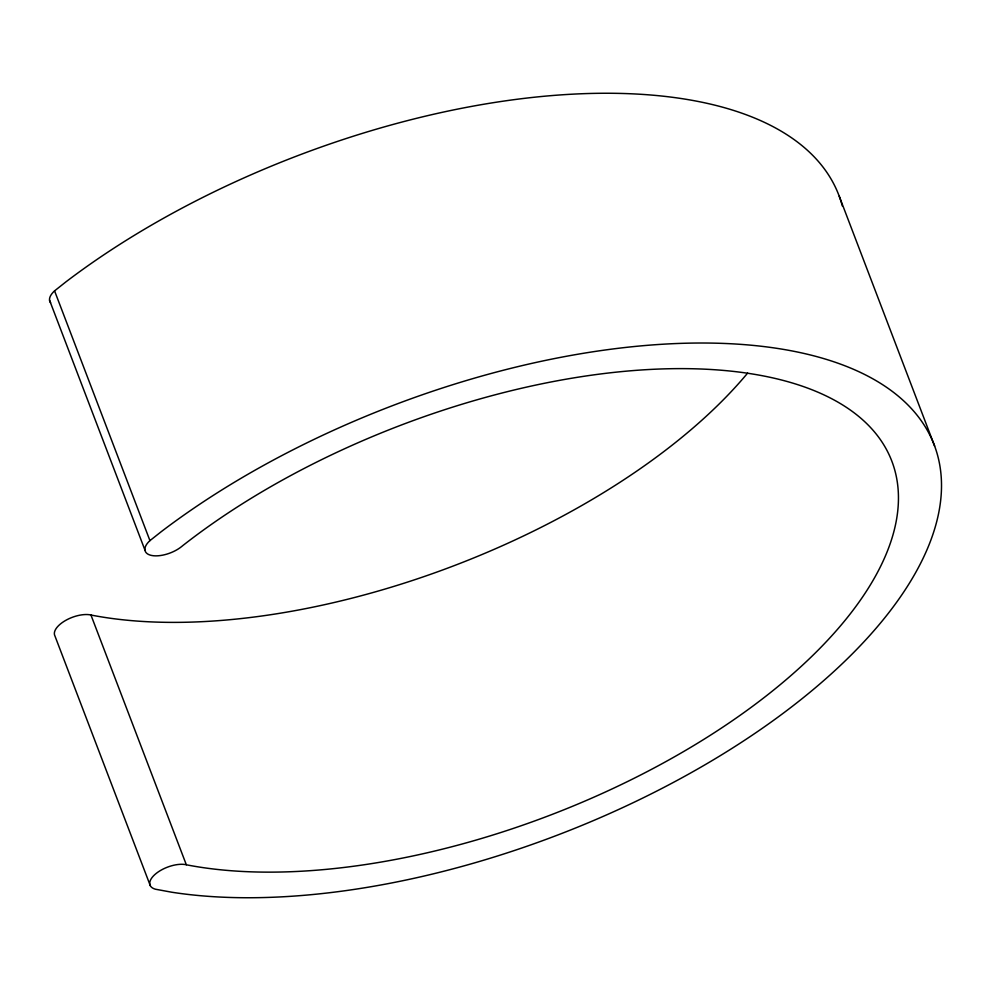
<?xml version="1.0" encoding="UTF-8"?>
<svg xmlns="http://www.w3.org/2000/svg" width="991" height="991" viewBox="0 0 991 991"><rect width="100%" height="100%" fill="white"/><g stroke="black" fill="none" stroke-linecap="round" stroke-linejoin="round"><path stroke-width="1.49" d="M50.603 302.738A22.657 10.604 -20.9 0 1 54.567 290.871L65.963 281.84A491.586 230.023 -20.9 0 1 540.801 96.573A491.586 230.023 -20.9 0 1 842.325 205.967M149.938 540.628L161.335 531.61A491.586 230.023 -20.9 0 1 806.897 354.121A491.586 230.023 -20.9 0 1 816.448 686.85A491.586 230.023 -20.9 0 1 171.703 892.21L155.414 889.212A22.657 10.604 -20.9 0 1 156.281 873.356A22.657 10.604 -20.9 0 1 186.32 864.747L187.448 864.994A446.21 208.791 -20.9 0 0 779.768 685.041A446.21 208.791 -20.9 0 0 775.309 378.475A446.21 208.791 -20.9 0 0 182.815 545.583L181.7 546.499A22.657 10.604 -20.9 0 1 151.896 555.517A22.657 10.604 -20.9 0 1 149.938 540.628L54.567 290.871M150.285 885.657L54.914 635.9A22.657 10.604 -20.9 0 1 65.332 620.601A22.657 10.604 -20.9 0 1 90.937 614.99L92.076 615.238A446.21 208.791 -20.9 0 0 747.61 373.124M839.266 196.317L934.637 446.074M49.55 300.248L144.921 550.017M90.937 614.99L186.32 864.747"/></g></svg>
